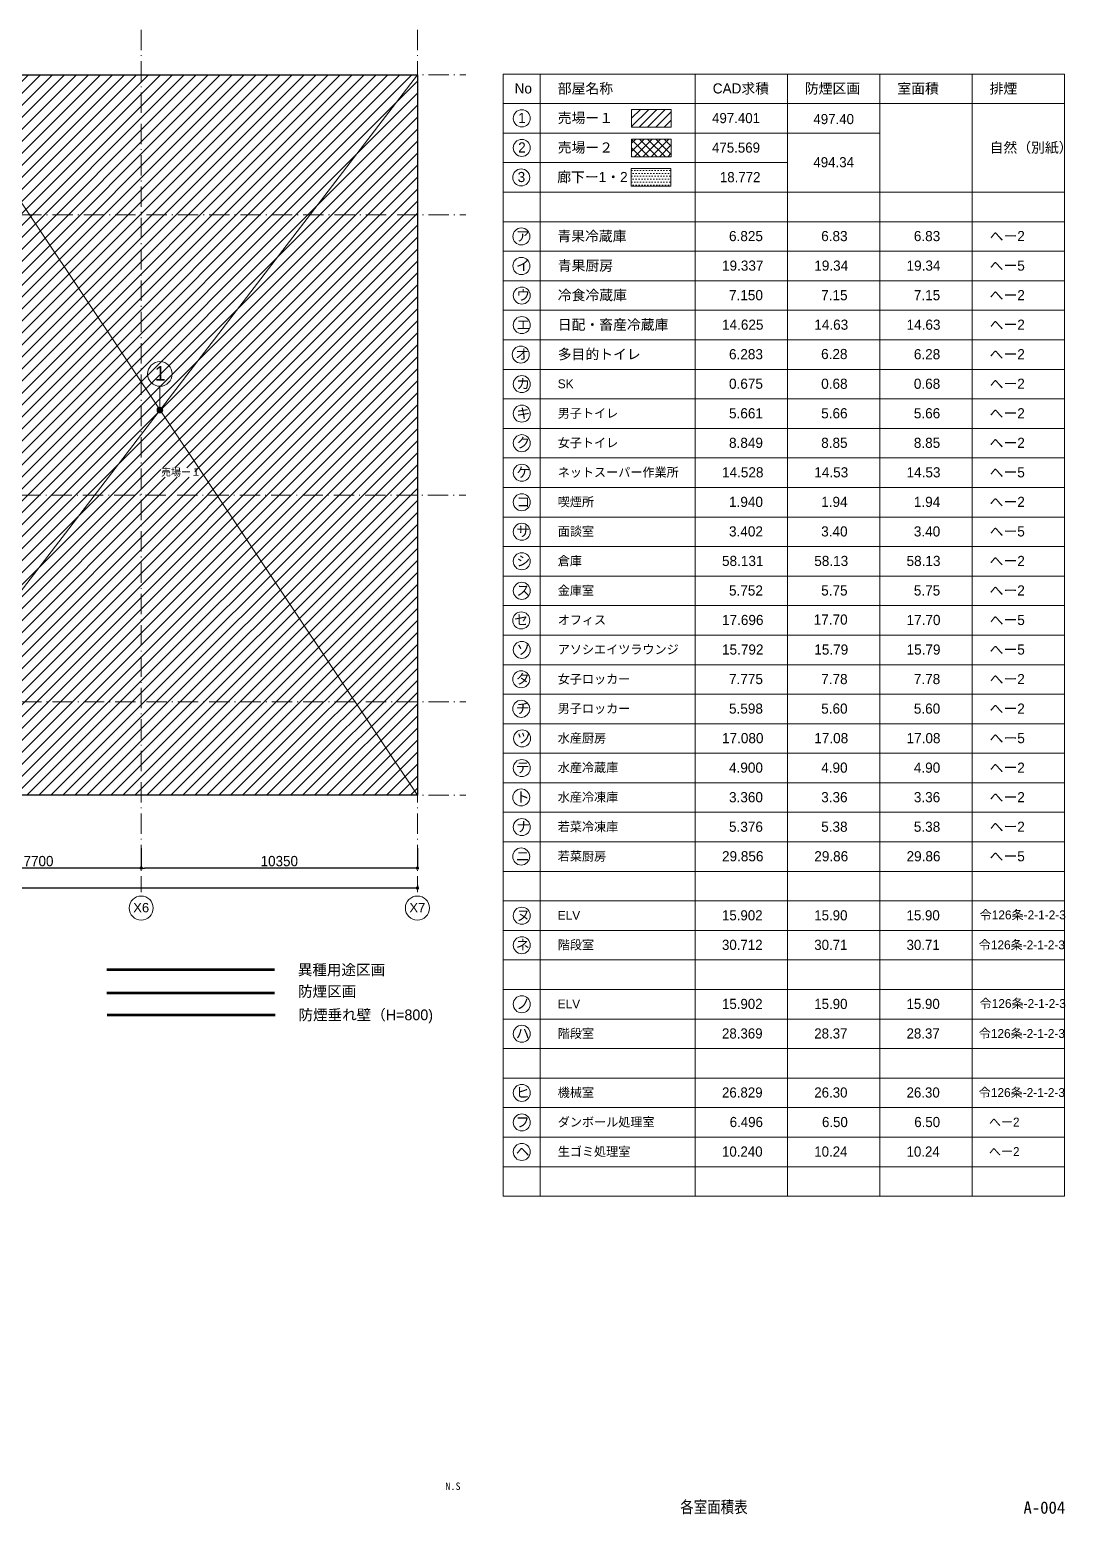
# Model space of a CAD drawing. Header units: millimetres. Extents: x 3528 to 81155, y 1822 to 57458.
# Drawn here: x 42341 to 81155, y 1822 to 57458 of the extents above; entities that cross this region are included whole.
import ezdxf
from ezdxf.enums import TextEntityAlignment as Align

# ---------------------------------------------------------------- set-up
doc = ezdxf.new("R2010")
doc.units = ezdxf.units.MM
doc.header["$LTSCALE"] = 3175
doc.header["$PDMODE"] = 1
doc.header["$PDSIZE"] = -2
for name, pattern in [('ISO-10 一点短鎖線', [0.37, 0.24, -0.06, 0.01, -0.06]), ('ISO-11 一点二短鎖線', [0.67, 0.24, -0.06, 0.24, -0.06, 0.01, -0.06]), ('VW-01 短破線', [0.166624, 0.083312, -0.083312])]:
    doc.linetypes.add(name, pattern=pattern)
for name, color, linetype, lineweight in [('15面積表', 10, 'Continuous', 5), ('ハッチング', 170, 'Continuous', 5), ('基準線', 3, 'ISO-11 一点二短鎖線', 13)]:
    doc.layers.add(name, color=color, linetype=linetype, lineweight=lineweight)
doc.layers.add('A_タイトル枠', color=7, linetype='Continuous')
doc.layers.add('枠内記述', color=3, linetype='Continuous')
doc.styles.add('Arial', font='arial.ttf', dxfattribs={"bigfont": 'Arial'})
doc.styles.add('HGPｺﾞｼｯｸE', font='HGPGothicE.ttf', dxfattribs={"bigfont": 'HGPｺﾞｼｯｸE'})
doc.styles.add('MtXpl_HGPE', font='HGPGothicE.ttf')
doc.styles.get("Standard").update_dxf_attribs({"font": 'txt', "bigfont": 'BIGFONT.SHX'})
doc.styles.add('ゴシック', font='MS Gothic.ttf', dxfattribs={"height": 4})
doc.dimstyles.new('katoshun', dxfattribs={"dimtxt": 384.564525, "dimasz": 125.186157, "dimexe": 0, "dimexo": 250, "dimgap": 75, "dimtad": 1, "dimdec": 4, "dimdsep": 46, "dimtxsty": 'HGPｺﾞｼｯｸE', "dimblk": 'DOT', "dimblk1": 'DOT', "dimblk2": 'DOT', "dimcen": 0, "dimadec": 0, "dimazin": 0, "dimtfac": 1, "dimtdec": 4, "dimtix": 1, "dimtmove": 0, "dimatfit": 0, "dimldrblk": 'VW_FILLEDARROW', "dimfxl": 750, "dimfxlon": 1, "dimfrac": 2, "dimtolj": 1, "dimarcsym": 0})

# ---------------------------------------------------------------- blocks, each defined once
blk = doc.blocks.new('_DOT')
at = {"color": 0, "linetype": 'ByBlock', "lineweight": -2}
blk.add_line((-0.5, 0), (-1, 0), dxfattribs=at)
at = {"color": 0, "linetype": 'ByBlock', "const_width": 0.5}
blk.add_lwpolyline([(-0.25, 0, 1), (0.25, 0, 1)], format="xyb", close=True, dxfattribs=at)
blk = doc.blocks.new('*D4')
at = {"layer": 'Defpoints', "color": 0, "linetype": 'Continuous', "transparency": 16777216}
for p in [(38822, 26639), (46522, 26639), (38822, 26039)]:
    blk.add_point(p, dxfattribs=at)
at = {"layer": '基準線', "color": 0, "linetype": 'Continuous', "lineweight": -2, "transparency": 16777216}
for p, q in [((38822, 26389), (38822, 26039)), ((46522, 26389), (46522, 26039)), ((46397, 26039), (38947, 26039))]:
    blk.add_line(p, q, dxfattribs=at)
at = {"layer": '基準線', "color": 0, "linetype": 'Continuous', "lineweight": -2, "transparency": 16777216, "xscale": 125.1861572265625, "yscale": 125.1861572265625, "zscale": 125.1861572265625, "rotation": 180}
blk.add_blockref('_DOT', (38822, 26039), dxfattribs=at)
at = {"layer": '基準線', "color": 0, "linetype": 'Continuous', "lineweight": -2, "transparency": 16777216, "xscale": 125.1861572265625, "yscale": 125.1861572265625, "zscale": 125.1861572265625}
blk.add_blockref('_DOT', (46522, 26039), dxfattribs=at)
at = {"layer": '基準線', "color": 0, "linetype": 'Continuous', "lineweight": 0, "transparency": 16777216, "insert": (42672, 26299), "char_height": 384.6, "attachment_point": 5, "style": 'HGPｺﾞｼｯｸE'}
blk.add_mtext('\\A1;7700', dxfattribs=at)
blk = doc.blocks.new('VW_FILLEDARROW')
at = {"linetype": 'Continuous', "lineweight": 0, "transparency": 16777216}
blk.add_hatch(color=0, dxfattribs=at).paths.add_polyline_path([(-2, 0.54), (0, 0), (-2, -0.54)])
at = {"color": 0, "linetype": 'Continuous', "lineweight": 0, "transparency": 16777216, "flags": 128}
blk.add_lwpolyline([(-2, 0.54), (0, 0), (-2, -0.54)], close=True, dxfattribs=at)
blk = doc.blocks.new('*D5')
at = {"layer": 'Defpoints', "color": 0, "linetype": 'Continuous', "transparency": 16777216}
for p in [(46522, 27439), (56872, 27439), (46522, 26039)]:
    blk.add_point(p, dxfattribs=at)
at = {"layer": '基準線', "color": 0, "linetype": 'Continuous', "lineweight": -2, "transparency": 16777216}
for p, q in [((46522, 26789), (46522, 26039)), ((56872, 26789), (56872, 26039)), ((56747, 26039), (46647, 26039))]:
    blk.add_line(p, q, dxfattribs=at)
at = {"layer": '基準線', "color": 0, "linetype": 'Continuous', "lineweight": -2, "transparency": 16777216, "xscale": 125.1861572265625, "yscale": 125.1861572265625, "zscale": 125.1861572265625, "rotation": 180}
blk.add_blockref('_DOT', (46522, 26039), dxfattribs=at)
at = {"layer": '基準線', "color": 0, "linetype": 'Continuous', "lineweight": -2, "transparency": 16777216, "xscale": 125.1861572265625, "yscale": 125.1861572265625, "zscale": 125.1861572265625}
blk.add_blockref('_DOT', (56872, 26039), dxfattribs=at)
at = {"layer": '基準線', "color": 0, "linetype": 'Continuous', "lineweight": 0, "transparency": 16777216, "insert": (51697, 26299), "char_height": 384.6, "attachment_point": 5, "style": 'HGPｺﾞｼｯｸE'}
blk.add_mtext('\\A1;10350', dxfattribs=at)
blk = doc.blocks.new('*D6')
at = {"layer": 'Defpoints', "color": 0, "linetype": 'Continuous', "transparency": 16777216}
for p in [(8672, 25652), (56872, 25652), (8672, 25292)]:
    blk.add_point(p, dxfattribs=at)
at = {"layer": '基準線', "color": 0, "linetype": 'Continuous', "lineweight": -2, "transparency": 16777216}
for p, q in [((8672, 25402), (8672, 25292)), ((56747, 25292), (8797, 25292)), ((56872, 25402), (56872, 25292))]:
    blk.add_line(p, q, dxfattribs=at)
at = {"layer": '基準線', "color": 0, "linetype": 'Continuous', "lineweight": -2, "transparency": 16777216, "xscale": 125.1861572265625, "yscale": 125.1861572265625, "zscale": 125.1861572265625, "rotation": 180}
blk.add_blockref('_DOT', (8672, 25292), dxfattribs=at)
at = {"layer": '基準線', "color": 0, "linetype": 'Continuous', "lineweight": -2, "transparency": 16777216, "xscale": 125.1861572265625, "yscale": 125.1861572265625, "zscale": 125.1861572265625}
blk.add_blockref('_DOT', (56872, 25292), dxfattribs=at)
at = {"layer": '基準線', "color": 0, "linetype": 'Continuous', "lineweight": 0, "transparency": 16777216, "insert": (32772, 25552), "char_height": 384.6, "attachment_point": 5, "style": 'HGPｺﾞｼｯｸE'}
blk.add_mtext('\\A1;48200', dxfattribs=at)

msp = doc.modelspace()

# ---------------------------------------------------------------- hatches: boundary and pattern name
at = {"layer": 'ハッチング', "linetype": 'Continuous', "lineweight": 0, "transparency": 33554687}
h = msp.add_hatch(dxfattribs=at)
h.set_pattern_fill('ANSI31', color=170, scale=100, style=0)
h.paths.add_polyline_path([(56871.71806, 55769.71765), (38821.71806, 55769.71765), (38821.71806, 32269.71765), (35821.71806, 32269.71765), (35821.71806, 28769.71765), (38821.71806, 28769.71765), (56871.71806, 28769.71765)])
h.paths.add_polyline_path([(47261.00587, 40689.71765), (48532.93521, 40689.71765), (48532.93521, 41042.49542), (47261.00587, 41042.49542)], flags=0)
h.paths.add_polyline_path([(47175.8523, 40604.50895), (48580.88626, 40604.50895), (48580.88626, 41093.45528), (47175.8523, 41093.45528)], flags=24)
h = msp.add_hatch(dxfattribs=at)
h.set_pattern_fill('ANSI31', color=170, scale=69.169146, style=0)
h.set_pattern_definition([(45, (300385.26, 38676.96), (-155.28916, 155.28916), [])])
h.paths.add_polyline_path([(64898.90443, 54468.27866), (66386.04106, 54468.27866), (66386.04106, 53804.25486), (64898.90443, 53804.25486)])
h = msp.add_hatch(dxfattribs=at)
h.set_pattern_fill('ANSI37', color=170, scale=69.169146, style=0)
h.set_pattern_definition([(45, (300385.26, 38676.96), (-155.28916, 155.28916), []), (135, (300385.26, 38676.96), (-155.28916, -155.28916), [])])
h.paths.add_polyline_path([(64898.90443, 53361.57233), (66386.04106, 53361.57233), (66386.04106, 52697.54853), (64898.90443, 52697.54853)])
h = msp.add_hatch(dxfattribs=at)
h.set_pattern_fill('DOTS', color=170, scale=69.169146, style=0)
h.set_pattern_definition([(0, (300385.26, 38676.96), (54.90301, 109.80602), [0, -109.80602])])
h.paths.add_polyline_path([(64879.70999, 52254.866), (66366.84662, 52254.866), (66366.84662, 51590.8422), (64879.70999, 51590.8422)])
h = msp.add_hatch(color=7, dxfattribs=at)
edge = h.paths.add_edge_path()
edge.add_arc((47221.22301, 43205.36121), 108.25908, 0, 360)

# ---------------------------------------------------------------- linework, layer by layer
at = {"color": 2}
msp.add_lwpolyline([(38821.71806, 32269.71765), (38821.71806, 55769.71765), (56871.71806, 55769.71765), (56871.71806, 28769.71765), (38821.71806, 28769.71765)], dxfattribs=at)
at = {"layer": '15面積表', "color": 3, "linetype": 'Continuous', "lineweight": 0, "transparency": 33554687}
for p, q in [((38821.71806, 32269.71765), (56871.71806, 55769.71765)), ((38821.71806, 55769.71765), (56871.71806, 28769.71765)), ((60091.6488, 55796.32625), (81119.06909, 55796.32625)), ((60091.6488, 55796.32625), (60091.6488, 13741.48568)), ((61475.03172, 55796.32625), (61475.03172, 13741.48568)), ((67285.23995, 55796.32625), (67285.23995, 23701.84266)), ((67285.23995, 55796.32625), (67285.23995, 13741.48568)), ((70743.69724, 55796.32625), (70743.69724, 23701.84266)), ((70743.69724, 55796.32625), (70743.69724, 13741.48568)), ((74202.15452, 55796.32625), (74202.15452, 23701.84266)), ((74202.15452, 55796.32625), (74202.15452, 13741.48568)), ((77660.61181, 55796.32625), (77660.61181, 23701.84266)), ((77660.61181, 55796.32625), (77660.61181, 13741.48568)), ((81119.06909, 55796.32625), (81119.06909, 13741.48568)), ((60091.6488, 54689.61992), (81119.06909, 54689.61992)), ((60091.6488, 54689.61992), (81119.06909, 54689.61992)), ((60091.6488, 53582.91359), (74202.15452, 53582.91359)), ((60091.6488, 52476.20726), (70743.69724, 52476.20726)), ((60091.6488, 51369.50093), (81119.06909, 51369.50093)), ((60091.6488, 50262.7946), (81119.06909, 50262.7946)), ((60091.6488, 49156.08827), (81119.06909, 49156.08827)), ((60091.6488, 48049.38194), (81119.06909, 48049.38194)), ((60091.6488, 46942.67561), (81119.06909, 46942.67561)), ((60091.6488, 45835.96928), (81119.06909, 45835.96928)), ((60091.6488, 44729.26295), (81119.06909, 44729.26295)), ((47221.22301, 43205.36121), (47221.22301, 44095.36121)), ((60091.6488, 43622.55661), (81119.06909, 43622.55661)), ((60091.6488, 42515.85028), (81119.06909, 42515.85028)), ((60091.6488, 41409.14395), (81119.06909, 41409.14395)), ((60091.6488, 40302.43762), (81119.06909, 40302.43762)), ((60091.6488, 39195.73129), (81119.06909, 39195.73129)), ((60091.6488, 38089.02496), (81119.06909, 38089.02496)), ((60091.6488, 36982.31863), (81119.06909, 36982.31863)), ((60091.6488, 35875.6123), (81119.06909, 35875.6123)), ((60091.6488, 34768.90597), (81119.06909, 34768.90597)), ((60091.6488, 33662.19964), (81119.06909, 33662.19964)), ((60091.6488, 32555.49331), (81119.06909, 32555.49331)), ((60091.6488, 31448.78697), (81119.06909, 31448.78697)), ((60091.6488, 30342.08064), (81119.06909, 30342.08064)), ((60091.6488, 29235.37431), (81119.06909, 29235.37431)), ((60091.6488, 28128.66798), (81119.06909, 28128.66798)), ((60091.6488, 27021.96165), (81119.06909, 27021.96165)), ((60091.6488, 25915.25532), (81119.06909, 25915.25532)), ((60091.6488, 24808.54899), (81119.06909, 24808.54899)), ((60091.6488, 23701.84266), (81119.06909, 23701.84266)), ((60091.6488, 22595.13633), (81119.06909, 22595.13633)), ((60091.6488, 21488.43), (81119.06909, 21488.43)), ((60091.6488, 20381.72367), (81119.06909, 20381.72367)), ((60091.6488, 19275.01733), (81119.06909, 19275.01733)), ((60091.6488, 18168.311), (81119.06909, 18168.311)), ((60091.6488, 17061.60467), (81119.06909, 17061.60467)), ((60091.6488, 15954.89834), (81119.06909, 15954.89834)), ((60091.6488, 14848.19201), (81119.06909, 14848.19201)), ((60091.6488, 13741.48568), (81119.06909, 13741.48568))]:
    msp.add_line(p, q, dxfattribs=at)
at = {"layer": '15面積表', "color": 1, "linetype": 'Continuous', "lineweight": 0, "transparency": 33554687, "flags": 128}
for points in [[(8671.71806, 55769.71765), (56871.71806, 55769.71765), (56871.71806, 28769.71765), (8671.71806, 28769.71765)], [(64898.90443, 54468.27866), (66386.04106, 54468.27866), (66386.04106, 53804.25486), (64898.90443, 53804.25486)], [(64898.90443, 53361.57233), (66386.04106, 53361.57233), (66386.04106, 52697.54853), (64898.90443, 52697.54853)], [(64879.70999, 52254.866), (66366.84662, 52254.866), (66366.84662, 51590.8422), (64879.70999, 51590.8422)]]:
    msp.add_lwpolyline(points, close=True, dxfattribs=at)
at = {"layer": '15面積表', "color": 10, "linetype": 'Continuous', "lineweight": 50, "transparency": 33554687, "const_width": 100}
msp.add_lwpolyline([(45224.1035, 22227.28806), (51524.1035, 22227.28806)], dxfattribs=at)
at = {"layer": '15面積表', "color": 170, "linetype": 'Continuous', "lineweight": 50, "transparency": 33554687, "const_width": 100}
msp.add_lwpolyline([(45224.1035, 21359.52429), (51524.1035, 21359.52429)], dxfattribs=at)
at = {"layer": '15面積表', "color": 170, "linetype": 'VW-01 短破線', "lineweight": 50, "transparency": 33554687, "const_width": 100}
msp.add_lwpolyline([(45244.1035, 20531.76053), (51544.1035, 20531.76053)], dxfattribs=at)
at = {"layer": '15面積表', "color": 3, "linetype": 'Continuous', "lineweight": 0, "transparency": 33554687}
for centre, radius in [((60783.34026, 54136.26676), 319.21804), ((60783.34026, 53029.56043), 319.21804), ((60764.14582, 51922.8541), 319.21804), ((60768.77151, 49709.44143), 319.21804), ((60768.77151, 48602.7351), 319.21804), ((60783.34026, 47496.02877), 319.21804), ((60783.34026, 46389.32244), 319.21804), ((60745.29723, 45282.61611), 319.21804), ((47221.22301, 44556.86473), 461.50351), ((60783.34026, 44175.90978), 319.21804), ((47221.22301, 43205.36121), 108.25908), ((60783.34026, 43069.20345), 319.21804), ((60783.34026, 41962.49712), 319.21804), ((60783.34026, 40855.79079), 319.21804), ((60783.34026, 39749.08446), 319.21804), ((60783.34026, 38642.37813), 319.21804), ((60783.34026, 37535.67179), 319.21804), ((60783.34026, 36428.96546), 319.21804), ((60765.35628, 35322.25913), 319.21804), ((60783.34026, 34215.5528), 319.21804), ((60762.58952, 33113.68831), 319.21804), ((60762.58952, 32006.98198), 319.21804), ((60797.68563, 30900.27565), 319.21804), ((60783.34026, 29788.72748), 319.21804), ((60762.58952, 28686.86299), 319.21804), ((60783.34026, 27575.31482), 319.21804), ((60762.58952, 26473.45033), 319.21804), ((60783.34026, 24255.19582), 319.21804), ((60783.34026, 23148.48949), 319.21804), ((60783.34026, 20935.07683), 319.21804), ((60783.34026, 19828.3705), 319.21804), ((60783.34026, 17614.95784), 319.21804), ((60783.34026, 16508.25151), 319.21804), ((60783.34026, 15401.54518), 319.21804)]:
    msp.add_circle(centre, radius, dxfattribs=at)
at = {"layer": '基準線', "color": 8, "linetype": 'ISO-10 一点短鎖線', "lineweight": 13, "transparency": 33554687}
for p, q in [((46521.71806, 57458.22492), (46521.71806, 25140.65841)), ((56871.71806, 57458.22492), (56871.71806, 25140.65841)), ((4427.58586, 55769.71765), (58690.9779, 55769.71765)), ((4427.58586, 50519.71765), (58690.9779, 50519.71765)), ((4396.78846, 40019.71765), (58690.9779, 40019.71765)), ((4427.58586, 32269.71765), (58690.9779, 32269.71765)), ((4427.58586, 28769.71765), (58690.9779, 28769.71765))]:
    msp.add_line(p, q, dxfattribs=at)
at = {"layer": '基準線', "color": 3, "linetype": 'Continuous', "lineweight": 0, "transparency": 33554687}
for centre in [(46521.71806, 24541.59156), (56871.71806, 24541.59156)]:
    msp.add_circle(centre, 450, dxfattribs=at)

# ---------------------------------------------------------------- texts
at = {"layer": '15面積表', "color": 3, "transparency": 33554687, "style": 'MtXpl_HGPE'}
for s, height, p in [('497.401', 379.999996, (67915.74684, 53956.77713)), ('497.40', 379.999996, (71714.05473, 53919.6123)), ('475.569', 379.999996, (67915.74684, 52850.0708)), ('494.34', 379.999996, (71714.05473, 52301.7098)), ('18.772', 379.999996, (68208.88121, 51743.36447)), ('ア', 380, (60566.85149, 49533.7518)), ('イ', 380, (60566.85149, 48427.04547)), ('ウ', 380, (60581.42024, 47320.33914)), ('エ', 380, (60581.42024, 46213.63281)), ('オ', 380, (60543.37721, 45106.92648)), ('カ', 380, (60581.42024, 44000.22015)), ('キ', 380, (60581.42024, 42893.51382)), ('ク', 380, (60581.42024, 41786.80749)), ('ケ', 380, (60581.42024, 40680.10116)), ('コ', 380, (60581.42024, 39573.39483)), ('サ', 380, (60581.42024, 38466.6885)), ('シ', 380, (60581.42024, 37359.98216)), ('ス', 380, (60581.42024, 36253.27583)), ('セ', 380, (60503.43958, 35152.13409)), ('ソ', 380, (60581.42024, 34039.86317)), ('タ', 380, (60560.6695, 32937.99868)), ('チ', 380, (60560.6695, 31831.29235)), ('ツ', 380, (60595.76561, 30724.58602)), ('テ', 380, (60560.6695, 29612.25866)), ('ト', 380, (60560.6695, 28511.17336)), ('ナ', 380, (60581.42024, 27399.62519)), ('ニ', 380, (60560.6695, 26297.7607)), ('ヌ', 380, (60581.42024, 24079.50619)), ('ネ', 380, (60560.6695, 22972.79986)), ('ノ', 380, (60581.42024, 20759.3872)), ('ハ', 380, (60560.6695, 19652.68087)), ('ヒ', 380, (60560.6695, 17439.26821)), ('フ', 380, (60560.6695, 16332.56188)), ('ヘ', 380, (60560.6695, 15225.85555))]:
    msp.add_text(s, height=height, dxfattribs=at).set_placement(p)
at = {"layer": '15面積表', "color": 3, "transparency": 33554687, "attachment_point": 1, "line_spacing_factor": 0.773663}
for s, insert, char_height in [('{\\pxt5.688;\\fHGPｺﾞｼｯｸE|b0|i0|c128|p0;No}', (60515.49745, 55447.28345), 379.9999955), ('{\\pxt5.688;\\fHGPｺﾞｼｯｸE|b0|i0|c128|p0;部屋名称}', (62132.1386, 55447.28345), 379.9999955), ('{\\pxt5.688;\\fHGPｺﾞｼｯｸE|b0|i0|c128|p0;CAD求積}', (67942.34684, 55447.28345), 379.9999955), ('{\\pxt5.688;\\fHGPｺﾞｼｯｸE|b0|i0|c128|p0;防煙区画}', (71393.88721, 55447.28345), 379.9999955), ('{\\pxt5.688;\\fHGPｺﾞｼｯｸE|b0|i0|c128|p0;室面積}', (74859.26141, 55447.28345), 379.9999955), ('{\\pxt5.688;\\fHGPｺﾞｼｯｸE|b0|i0|c128|p0;排煙}', (78317.71869, 55447.28345), 379.9999955), ('{\\pxt5.688;\\fHGPｺﾞｼｯｸE|b0|i0|c128|p0;売場ー１}', (62132.1386, 54340.57712), 379.9999955), ('{\\pxt5.688;\\fHGPｺﾞｼｯｸE|b0|i0|c128|p0;売場ー２}', (62132.1386, 53233.87079), 379.9999955), ('{\\pxt5.688;\\fHGPｺﾞｼｯｸE|b0|i0|c128|p0;自然（別紙）}', (78317.71869, 53233.87079), 379.9999955), ('{\\pxt5.688;\\fHGPｺﾞｼｯｸE|b0|i0|c128|p0;廊下ー1・2}', (62112.94416, 52127.16446), 379.9999955), ('{\\pxt5.688;\\fHGPｺﾞｼｯｸE|b0|i0|c128|p0;青果冷蔵庫}', (62117.56985, 49913.7518), 379.9999955), ('{\\pxt5.688;\\fHGPｺﾞｼｯｸE|b0|i0|c128|p0;6.825}', (68551.03532, 49913.7518), 379.9999955), ('{\\pxt5.688;\\fHGPｺﾞｼｯｸE|b0|i0|c128|p0;6.83}', (72006.03415, 49913.7518), 379.9999955), ('{\\pxt5.688;\\fHGPｺﾞｼｯｸE|b0|i0|c128|p0;6.83}', (75478.32526, 49913.7518), 379.9999955), ('{\\pxt5.688;\\fHGPｺﾞｼｯｸE|b0|i0|c128|p0;へー2}', (78317.71869, 49913.7518), 379.9999955), ('{\\pxt5.688;\\fHGPｺﾞｼｯｸE|b0|i0|c128|p0;青果厨房}', (62132.1386, 48807.04547), 379.9999955), ('{\\pxt5.688;\\fHGPｺﾞｼｯｸE|b0|i0|c128|p0;19.337}', (68288.19257, 48807.04547), 379.9999955), ('{\\pxt5.688;\\fHGPｺﾞｼｯｸE|b0|i0|c128|p0;19.34}', (71746.64985, 48807.04547), 379.9999955), ('{\\pxt5.688;\\fHGPｺﾞｼｯｸE|b0|i0|c128|p0;19.34}', (75205.10713, 48807.04547), 379.9999955), ('{\\pxt5.688;\\fHGPｺﾞｼｯｸE|b0|i0|c128|p0;へー5}', (78317.71869, 48807.04547), 379.9999955), ('{\\pxt5.688;\\fHGPｺﾞｼｯｸE|b0|i0|c128|p0;冷食冷蔵庫}', (62132.1386, 47700.33914), 379.9999955), ('{\\pxt5.688;\\fHGPｺﾞｼｯｸE|b0|i0|c128|p0;7.150}', (68551.03532, 47700.33914), 379.9999955), ('{\\pxt5.688;\\fHGPｺﾞｼｯｸE|b0|i0|c128|p0;7.15}', (72006.03415, 47700.33914), 379.9999955), ('{\\pxt5.688;\\fHGPｺﾞｼｯｸE|b0|i0|c128|p0;7.15}', (75478.32526, 47700.33914), 379.9999955), ('{\\pxt5.688;\\fHGPｺﾞｼｯｸE|b0|i0|c128|p0;へー2}', (78317.71869, 47700.33914), 379.9999955), ('{\\pxt5.688;\\fHGPｺﾞｼｯｸE|b0|i0|c128|p0;14.625}', (68288.19257, 46593.63281), 379.9999955), ('{\\pxt5.688;\\fHGPｺﾞｼｯｸE|b0|i0|c128|p0;14.63}', (71746.64985, 46593.63281), 379.9999955), ('{\\pxt5.688;\\fHGPｺﾞｼｯｸE|b0|i0|c128|p0;14.63}', (75205.10713, 46593.63281), 379.9999955), ('{\\pxt5.688;\\fHGPｺﾞｼｯｸE|b0|i0|c128|p0;へー2}', (78317.71869, 46593.63281), 379.9999955), ('{\\pxt1.365;\\fHGPｺﾞｼｯｸE|b0|i0|c128|p0;多目的トイレ}', (62132.1386, 45486.92648), 379.9999955), ('{\\pxt5.688;\\fHGPｺﾞｼｯｸE|b0|i0|c128|p0;6.283}', (68551.03532, 45486.92648), 379.9999955), ('{\\pxt5.688;\\fHGPｺﾞｼｯｸE|b0|i0|c128|p0;6.28}', (72002.57569, 45493.84339), 379.9999955), ('{\\pxt5.688;\\fHGPｺﾞｼｯｸE|b0|i0|c128|p0;6.28}', (75478.32526, 45486.92648), 379.9999955), ('{\\pxt5.688;\\fHGPｺﾞｼｯｸE|b0|i0|c128|p0;へー2}', (78317.71869, 45486.92648), 379.9999955), ('{\\pxt1.56;\\fHGPｺﾞｼｯｸE|b0|i0|c128|p0;SK}', (62132.1386, 44354.68135), 332.4999961), ('{\\pxt5.688;\\fHGPｺﾞｼｯｸE|b0|i0|c128|p0;0.675}', (68551.03532, 44380.22015), 379.9999955), ('{\\pxt5.688;\\fHGPｺﾞｼｯｸE|b0|i0|c128|p0;0.68}', (72006.03415, 44380.22015), 379.9999955), ('{\\pxt5.688;\\fHGPｺﾞｼｯｸE|b0|i0|c128|p0;0.68}', (75478.32526, 44380.22015), 379.9999955), ('{\\pxt5.688;\\fHGPｺﾞｼｯｸE|b0|i0|c128|p0;へー2}', (78317.71869, 44380.22015), 379.9999955), ('{\\pxt1.56;\\fHGPｺﾞｼｯｸE|b0|i0|c128|p0;男子トイレ}', (62132.1386, 43247.97502), 332.4999961), ('{\\pxt5.688;\\fHGPｺﾞｼｯｸE|b0|i0|c128|p0;5.661}', (68551.03532, 43273.51381), 379.9999955), ('{\\pxt5.688;\\fHGPｺﾞｼｯｸE|b0|i0|c128|p0;5.66}', (72006.03415, 43273.51381), 379.9999955), ('{\\pxt5.688;\\fHGPｺﾞｼｯｸE|b0|i0|c128|p0;5.66}', (75478.32526, 43273.51381), 379.9999955), ('{\\pxt5.688;\\fHGPｺﾞｼｯｸE|b0|i0|c128|p0;へー2}', (78317.71869, 43273.51381), 379.9999955), ('{\\pxt1.56;\\fHGPｺﾞｼｯｸE|b0|i0|c128|p0;女子トイレ}', (62132.1386, 42141.26869), 332.4999961), ('{\\pxt5.688;\\fHGPｺﾞｼｯｸE|b0|i0|c128|p0;8.849}', (68551.03532, 42166.80748), 379.9999955), ('{\\pxt5.688;\\fHGPｺﾞｼｯｸE|b0|i0|c128|p0;8.85}', (72006.03415, 42166.80748), 379.9999955), ('{\\pxt5.688;\\fHGPｺﾞｼｯｸE|b0|i0|c128|p0;8.85}', (75478.32526, 42166.80748), 379.9999955), ('{\\pxt5.688;\\fHGPｺﾞｼｯｸE|b0|i0|c128|p0;へー2}', (78317.71869, 42166.80748), 379.9999955), ('{\\pxt11.38;\\fHGPｺﾞｼｯｸE|b0|i0|c128|p0;売場ー１}', (47261.00587, 41013.79548), 274.6889468), ('{\\pxt1.56;\\fHGPｺﾞｼｯｸE|b0|i0|c128|p0;ネットスーパー作業所}', (62132.1386, 41034.56236), 332.4999961), ('{\\pxt5.688;\\fHGPｺﾞｼｯｸE|b0|i0|c128|p0;14.528}', (68288.19257, 41060.10115), 379.9999955), ('{\\pxt5.688;\\fHGPｺﾞｼｯｸE|b0|i0|c128|p0;14.53}', (71746.64985, 41060.10115), 379.9999955), ('{\\pxt5.688;\\fHGPｺﾞｼｯｸE|b0|i0|c128|p0;14.53}', (75205.10713, 41060.10115), 379.9999955), ('{\\pxt5.688;\\fHGPｺﾞｼｯｸE|b0|i0|c128|p0;へー5}', (78317.71869, 41060.10115), 379.9999955), ('{\\pxt1.56;\\fHGPｺﾞｼｯｸE|b0|i0|c128|p0;喫煙所}', (62132.1386, 39927.85603), 332.4999961), ('{\\pxt5.688;\\fHGPｺﾞｼｯｸE|b0|i0|c128|p0;1.940}', (68551.03532, 39953.39482), 379.9999955), ('{\\pxt5.688;\\fHGPｺﾞｼｯｸE|b0|i0|c128|p0;1.94}', (72006.03415, 39953.39482), 379.9999955), ('{\\pxt5.688;\\fHGPｺﾞｼｯｸE|b0|i0|c128|p0;1.94}', (75478.32526, 39953.39482), 379.9999955), ('{\\pxt5.688;\\fHGPｺﾞｼｯｸE|b0|i0|c128|p0;へー2}', (78317.71869, 39953.39482), 379.9999955), ('{\\pxt1.56;\\fHGPｺﾞｼｯｸE|b0|i0|c128|p0;面談室}', (62132.1386, 38821.1497), 332.4999961), ('{\\pxt5.688;\\fHGPｺﾞｼｯｸE|b0|i0|c128|p0;3.402}', (68551.03532, 38846.68849), 379.9999955), ('{\\pxt5.688;\\fHGPｺﾞｼｯｸE|b0|i0|c128|p0;3.40}', (72006.03415, 38846.68849), 379.9999955), ('{\\pxt5.688;\\fHGPｺﾞｼｯｸE|b0|i0|c128|p0;3.40}', (75478.32526, 38846.68849), 379.9999955), ('{\\pxt5.688;\\fHGPｺﾞｼｯｸE|b0|i0|c128|p0;へー5}', (78317.71869, 38846.68849), 379.9999955), ('{\\pxt5.688;\\fHGPｺﾞｼｯｸE|b0|i0|c128|p0;58.131}', (68288.19257, 37739.98216), 379.9999955), ('{\\pxt5.688;\\fHGPｺﾞｼｯｸE|b0|i0|c128|p0;58.13}', (71746.64985, 37739.98216), 379.9999955), ('{\\pxt5.688;\\fHGPｺﾞｼｯｸE|b0|i0|c128|p0;58.13}', (75205.10713, 37739.98216), 379.9999955), ('{\\pxt5.688;\\fHGPｺﾞｼｯｸE|b0|i0|c128|p0;へー2}', (78317.71869, 37739.98216), 379.9999955), ('{\\pxt5.688;\\fHGPｺﾞｼｯｸE|b0|i0|c128|p0;5.752}', (68551.03532, 36633.27583), 379.9999955), ('{\\pxt5.688;\\fHGPｺﾞｼｯｸE|b0|i0|c128|p0;5.75}', (72006.03415, 36633.27583), 379.9999955), ('{\\pxt5.688;\\fHGPｺﾞｼｯｸE|b0|i0|c128|p0;5.75}', (75478.32526, 36633.27583), 379.9999955), ('{\\pxt5.688;\\fHGPｺﾞｼｯｸE|b0|i0|c128|p0;へー2}', (78317.71869, 36633.27583), 379.9999955), ('{\\pxt1.56;\\fHGPｺﾞｼｯｸE|b0|i0|c128|p0;オフィス}', (62132.1386, 35501.0307), 332.4999961), ('{\\pxt5.688;\\fHGPｺﾞｼｯｸE|b0|i0|c128|p0;17.696}', (68288.19257, 35526.5695), 379.9999955), ('{\\pxt5.688;\\fHGPｺﾞｼｯｸE|b0|i0|c128|p0;17.70}', (71725.89911, 35543.47751), 379.9999955), ('{\\pxt5.688;\\fHGPｺﾞｼｯｸE|b0|i0|c128|p0;17.70}', (75205.10713, 35526.5695), 379.9999955), ('{\\pxt5.688;\\fHGPｺﾞｼｯｸE|b0|i0|c128|p0;へー5}', (78317.71869, 35526.5695), 379.9999955), ('{\\pxt5.688;\\fHGPｺﾞｼｯｸE|b0|i0|c128|p0;15.792}', (68288.19257, 34419.86317), 379.9999955), ('{\\pxt5.688;\\fHGPｺﾞｼｯｸE|b0|i0|c128|p0;15.79}', (71746.64985, 34419.86317), 379.9999955), ('{\\pxt5.688;\\fHGPｺﾞｼｯｸE|b0|i0|c128|p0;15.79}', (75205.10713, 34419.86317), 379.9999955), ('{\\pxt5.688;\\fHGPｺﾞｼｯｸE|b0|i0|c128|p0;へー5}', (78317.71869, 34419.86317), 379.9999955), ('{\\pxt5.688;\\fHGPｺﾞｼｯｸE|b0|i0|c128|p0;7.775}', (68551.03532, 33313.15684), 379.9999955), ('{\\pxt5.688;\\fHGPｺﾞｼｯｸE|b0|i0|c128|p0;7.78}', (72006.03415, 33313.15684), 379.9999955), ('{\\pxt5.688;\\fHGPｺﾞｼｯｸE|b0|i0|c128|p0;へー2}', (78317.71869, 33313.15684), 379.9999955), ('{\\pxt5.688;\\fHGPｺﾞｼｯｸE|b0|i0|c128|p0;5.598}', (68551.03532, 32206.45051), 379.9999955), ('{\\pxt5.688;\\fHGPｺﾞｼｯｸE|b0|i0|c128|p0;5.60}', (72006.03415, 32206.45051), 379.9999955), ('{\\pxt5.688;\\fHGPｺﾞｼｯｸE|b0|i0|c128|p0;5.60}', (75478.32526, 32206.45051), 379.9999955), ('{\\pxt5.688;\\fHGPｺﾞｼｯｸE|b0|i0|c128|p0;へー2}', (78317.71869, 32206.45051), 379.9999955), ('{\\pxt5.688;\\fHGPｺﾞｼｯｸE|b0|i0|c128|p0;17.080}', (68288.19257, 31099.74417), 379.9999955), ('{\\pxt5.688;\\fHGPｺﾞｼｯｸE|b0|i0|c128|p0;17.08}', (71746.64985, 31099.74417), 379.9999955), ('{\\pxt5.688;\\fHGPｺﾞｼｯｸE|b0|i0|c128|p0;17.08}', (75205.10713, 31099.74417), 379.9999955), ('{\\pxt5.688;\\fHGPｺﾞｼｯｸE|b0|i0|c128|p0;へー5}', (78317.71869, 31099.74417), 379.9999955), ('{\\pxt5.688;\\fHGPｺﾞｼｯｸE|b0|i0|c128|p0;4.900}', (68551.03532, 29993.03784), 379.9999955), ('{\\pxt5.688;\\fHGPｺﾞｼｯｸE|b0|i0|c128|p0;4.90}', (72006.03415, 29993.03784), 379.9999955), ('{\\pxt5.688;\\fHGPｺﾞｼｯｸE|b0|i0|c128|p0;4.90}', (75478.32526, 29993.03784), 379.9999955), ('{\\pxt5.688;\\fHGPｺﾞｼｯｸE|b0|i0|c128|p0;へー2}', (78317.71869, 29993.03784), 379.9999955), ('{\\pxt5.688;\\fHGPｺﾞｼｯｸE|b0|i0|c128|p0;3.360}', (68551.03532, 28886.33151), 379.9999955), ('{\\pxt5.688;\\fHGPｺﾞｼｯｸE|b0|i0|c128|p0;3.36}', (72006.03415, 28886.33151), 379.9999955), ('{\\pxt5.688;\\fHGPｺﾞｼｯｸE|b0|i0|c128|p0;3.36}', (75478.32526, 28886.33151), 379.9999955), ('{\\pxt5.688;\\fHGPｺﾞｼｯｸE|b0|i0|c128|p0;へー2}', (78317.71869, 28886.33151), 379.9999955), ('{\\pxt5.688;\\fHGPｺﾞｼｯｸE|b0|i0|c128|p0;5.376}', (68551.03532, 27779.62518), 379.9999955), ('{\\pxt5.688;\\fHGPｺﾞｼｯｸE|b0|i0|c128|p0;5.38}', (72006.03415, 27779.62518), 379.9999955), ('{\\pxt5.688;\\fHGPｺﾞｼｯｸE|b0|i0|c128|p0;5.38}', (75478.32526, 27779.62518), 379.9999955), ('{\\pxt5.688;\\fHGPｺﾞｼｯｸE|b0|i0|c128|p0;へー2}', (78317.71869, 27779.62518), 379.9999955), ('{\\pxt5.688;\\fHGPｺﾞｼｯｸE|b0|i0|c128|p0;29.856}', (68288.19257, 26672.91885), 379.9999955), ('{\\pxt5.688;\\fHGPｺﾞｼｯｸE|b0|i0|c128|p0;29.86}', (71746.64985, 26672.91885), 379.9999955), ('{\\pxt5.688;\\fHGPｺﾞｼｯｸE|b0|i0|c128|p0;29.86}', (75205.10713, 26672.91885), 379.9999955), ('{\\pxt5.688;\\fHGPｺﾞｼｯｸE|b0|i0|c128|p0;へー5}', (78317.71869, 26672.91885), 379.9999955), ('{\\pxt1.56;\\fHGPｺﾞｼｯｸE|b0|i0|c128|p0;ELV}', (62132.1386, 24433.96739), 332.4999961), ('\\pxt5.688;{\\fHGPGothicE|b0|i0|c128|p50;15.902}', (68288.19257, 24459.50619), 379.9999955), ('\\pxt5.688;{\\fHGPGothicE|b0|i0|c128|p50;15.90}', (75205.10713, 24459.50619), 379.9999955), ('{\\pxt1.56;\\fHGPｺﾞｼｯｸE|b0|i0|c128|p0;階段室}', (62132.1386, 23327.26106), 332.4999961), ('\\pxt5.688;{\\fHGPGothicE|b0|i0|c128|p50;30.712}', (68288.19257, 23352.79986), 379.9999955), ('\\pxt5.688;{\\fHGPGothicE|b0|i0|c128|p50;30.71}', (71746.64985, 23352.79986), 379.9999955), ('\\pxt5.688;{\\fHGPGothicE|b0|i0|c128|p50;30.71}', (75205.10713, 23352.79986), 379.9999955), ('{\\pxt1.56;\\fHGPｺﾞｼｯｸE|b0|i0|c128|p0;異種用途区画}', (52388.93878, 22427.06316), 400), ('{\\pxt1.56;\\fHGPｺﾞｼｯｸE|b0|i0|c128|p0;防煙区画}', (52398.93878, 21617.97995), 400), ('\\pxt5.688;{\\fHGPGothicE|b0|i0|c128|p50;15.902}', (68288.19257, 21139.3872), 379.9999955), ('\\pxt5.688;{\\fHGPGothicE|b0|i0|c128|p50;15.90}', (75205.10713, 21139.3872), 379.9999955), ('{\\pxt1.56;\\fHGPｺﾞｼｯｸE|b0|i0|c128|p0;ELV}', (62132.1386, 21113.8484), 332.4999961), ('{\\pxt1.56;\\fHGPｺﾞｼｯｸE|b0|i0|c128|p0;階段室}', (62132.1386, 20007.14207), 332.4999961), ('\\pxt5.688;{\\fHGPGothicE|b0|i0|c128|p50;28.369}', (68288.19257, 20032.68087), 379.9999955), ('\\pxt5.688;{\\fHGPGothicE|b0|i0|c128|p50;28.37}', (71746.64985, 20032.68087), 379.9999955), ('\\pxt5.688;{\\fHGPGothicE|b0|i0|c128|p50;28.37}', (75205.10713, 20032.68087), 379.9999955), ('\\pxt1.56;{\\fHGPGothicE|b0|i0|c128|p50;機械室}', (62132.1386, 17793.72941), 332.4999961), ('\\pxt5.688;{\\fHGPGothicE|b0|i0|c128|p50;26.829}', (68288.19257, 17819.2682), 379.9999955), ('\\pxt5.688;{\\fHGPGothicE|b0|i0|c128|p50;26.30}', (71746.64985, 17819.2682), 379.9999955), ('\\pxt5.688;{\\fHGPGothicE|b0|i0|c128|p50;26.30}', (75205.10713, 17819.2682), 379.9999955), ('\\pxt1.56;{\\fHGPGothicE|b0|i0|c128|p50;ダンボール処理室}', (62132.1386, 16687.02308), 332.4999961), ('\\pxt5.688;{\\fHGPGothicE|b0|i0|c128|p50;6.496}', (68577.40182, 16712.56187), 379.9999955), ('\\pxt5.688;{\\fHGPGothicE|b0|i0|c128|p50;6.50}', (72035.8591, 16712.56187), 379.9999955), ('\\pxt5.688;{\\fHGPGothicE|b0|i0|c128|p50;6.50}', (75494.31639, 16712.56187), 379.9999955), ('{\\fHGPGothicE|b0|i0|c128|p50;生ゴミ処理室}', (62132.1386, 15580.31675), 332.4999961), ('\\pxt5.688;{\\fHGPGothicE|b0|i0|c128|p50;10.240}', (68288.19257, 15605.85554), 379.9999955), ('\\pxt5.688;{\\fHGPGothicE|b0|i0|c128|p50;10.24}', (71746.64985, 15605.85554), 379.9999955), ('\\pxt5.688;{\\fHGPGothicE|b0|i0|c128|p50;10.24}', (75205.10713, 15605.85554), 379.9999955)]:
    msp.add_mtext(s, dxfattribs=dict(at, insert=insert, char_height=char_height))
for s, insert, char_height, width in [('{\\pxt5.688;\\fHGPｺﾞｼｯｸE|b0|i0|c128|p0;1\\P}', (60648.80627, 54340.57712), 379.9999955, 269.0679767), ('{\\pxt5.688;\\fHGPｺﾞｼｯｸE|b0|i0|c128|p0;2\\P}', (60648.80627, 53233.87079), 379.9999955, 307.4568526), ('{\\pxt5.688;\\fHGPｺﾞｼｯｸE|b0|i0|c128|p0;3\\P}', (60629.61183, 52127.16446), 379.9999955, 298.2054793), ('{\\pxt4.551;\\fHGPｺﾞｼｯｸE|b0|i0|c128|p0;日配・畜産冷蔵庫\\P}', (62132.1386, 46593.63281), 379.9999955, 4080.9795953), ('{\\pxt5.688;\\fHGPｺﾞｼｯｸE|b0|i0|c128|p0;1\\P}', (47026.72301, 44852.24262), 549.3778935, 389), ('{\\pxt5.201;\\fHGPｺﾞｼｯｸE|b0|i0|c128|p0;倉庫}', (62132.1386, 37714.44336), 332.4999961, 892.2819793), ('\\pxt1.56;{\\fHGPGothicE|b0|i0|c128|p50;金庫室}', (62132.1386, 36607.73703), 332.4999961, 1573.7614536), ('{\\pxt5.201;\\fHGPｺﾞｼｯｸE|b0|i0|c128|p0;アソシエイツラウンジ}', (62132.1386, 34394.32437), 332.4999961, 4530.5790422), ('{\\pxt5.201;\\fHGPｺﾞｼｯｸE|b0|i0|c128|p0;女子ロッカー}', (62132.1386, 33287.61804), 332.4999961, 2722.8851896), ('{\\pxt5.688;\\fHGPｺﾞｼｯｸE|b0|i0|c128|p0;7.78}', (75478.32526, 33313.15684), 379.9999955, 903.6120295), ('{\\pxt5.201;\\fHGPｺﾞｼｯｸE|b0|i0|c128|p0;男子ロッカー}', (62132.1386, 32180.91171), 332.4999961, 2794.4334856), ('{\\pxt5.201;\\fHGPｺﾞｼｯｸE|b0|i0|c128|p0;水産厨房}', (62132.1386, 31074.20538), 332.4999961, 1832.9823606), ('{\\pxt5.201;\\fHGPｺﾞｼｯｸE|b0|i0|c128|p0;水産冷蔵庫}', (62132.1386, 29967.49905), 332.4999961, 2614.5937068), ('{\\pxt5.201;\\fHGPｺﾞｼｯｸE|b0|i0|c128|p0;水産冷凍庫}', (62132.1386, 28860.79272), 332.4999961, 2155.6564252), ('{\\pxt5.201;\\fHGPｺﾞｼｯｸE|b0|i0|c128|p0;若菜冷凍庫}', (62132.1386, 27754.08639), 332.4999961, 2328.3402037), ('{\\pxt5.201;\\fHGPｺﾞｼｯｸE|b0|i0|c128|p0;若菜厨房}', (62132.1386, 26647.38005), 332.4999961, 2112.2928395), ('{\\pxt6.501;\\fHGPｺﾞｼｯｸE|b0|i0|c128|p0;令126条-2-1-2-3\\P}', (77944.2053, 24450.63524), 332.4999961, 3155.6148154), ('\\pxt5.688;{\\fHGPGothicE|b0|i0|c128|p50;15.90}', (71746.64985, 24459.50619), 379.9999955, 1084.8999872), ('{\\pxt6.501;\\fHGPｺﾞｼｯｸE|b0|i0|c128|p0;令126条-2-1-2-3\\P}', (77911.1225, 23327.26106), 332.4999961, 3155.6148154), ('\\pxt5.688;{\\fHGPGothicE|b0|i0|c128|p50;15.90}', (71746.64985, 21139.3872), 379.9999955, 1084.8999872), ('{\\pxt6.501;\\fHGPｺﾞｼｯｸE|b0|i0|c128|p0;令126条-2-1-2-3\\P}', (77944.2053, 21130.51624), 332.4999961, 3155.6148154), ('{\\pxt1.56;\\fHGPｺﾞｼｯｸE|b0|i0|c128|p0;防煙垂れ壁（H=800)\\P}', (52414.21647, 20738.89674), 400, 6004.7223063), ('{\\pxt6.501;\\fHGPｺﾞｼｯｸE|b0|i0|c128|p0;令126条-2-1-2-3\\P}', (77911.1225, 20007.14207), 332.4999961, 3155.6148154), ('{\\pxt6.501;\\fHGPｺﾞｼｯｸE|b0|i0|c128|p0;令126条-2-1-2-3\\P}', (77911.1225, 17793.72941), 332.4999961, 3155.6148154), ('\\pxt5.688;{\\fHGPGothicE|b0|i0|c128|p50;へー2}', (78289.68203, 16687.02308), 332.4999961, 3155.6148154), ('\\pxt5.688;{\\fHGPGothicE|b0|i0|c128|p50;へー2}', (78289.68203, 15580.31675), 332.4999961, 3155.6148154)]:
    msp.add_mtext(s, dxfattribs=dict(at, insert=insert, char_height=char_height, width=width))
at = {"layer": 'A_タイトル枠', "color": 3, "width": 0.9}
msp.add_text('各室面積表', height=510, dxfattribs=at).set_placement((67985.07532, 2079.08662), align=Align.MIDDLE_CENTER)
at = {"layer": '基準線', "color": 3, "transparency": 33554687, "char_height": 350, "attachment_point": 1, "line_spacing_factor": 0.970891, "style": 'Arial'}
for s, insert in [('\\pxt0.8929;X6', (46221.73519, 24732.1755)), ('\\pxt0.8929;X7', (56571.73519, 24732.1755))]:
    msp.add_mtext(s, dxfattribs=dict(at, insert=insert))
at = {"layer": '枠内記述', "linetype": 'ByBlock', "lineweight": -2, "style": 'ゴシック'}
msp.add_text('N.S', height=280, dxfattribs=at).set_placement((57919.96434, 2733.02855))
at = {"layer": '枠内記述', "style": 'ゴシック'}
msp.add_text('A-004', height=460, dxfattribs=at).set_placement((79586.78554, 1844.04127))

# ---------------------------------------------------------------- dimensions: what is measured, and where the dimension line sits
at = {"layer": '基準線', "color": 3, "linetype": 'Continuous', "lineweight": 0, "transparency": 33554687}
for base, p1, p2, override, picture, middle in [((46521.71806, 26038.54154), (56871.71806, 27438.54154), (46521.71806, 27438.54154), {"dimgap": 60, "dimpost": '<>', "dimtxsty": 'HGPｺﾞｼｯｸE', "dimtmove": 2}, '*D5', (51696.71806, 26298.51509)), ((38821.71806, 26038.54154), (46521.71806, 26638.54154), (38821.71806, 26638.54154), {"dimgap": 60, "dimpost": '<>', "dimtxsty": 'HGPｺﾞｼｯｸE', "dimtmove": 2}, '*D4', (42671.71806, 26298.51509)), ((8671.71806, 25291.87353), (56871.71806, 25651.87353), (8671.71806, 25651.87353), {"dimtxt": 384.564525, "dimgap": 60, "dimpost": '<>', "dimtxsty": 'HGPｺﾞｼｯｸE', "dimtmove": 2}, '*D6', (32771.71806, 25551.84709))]:
    dim = msp.add_linear_dim(base=base, p1=p1, p2=p2, dimstyle='katoshun', override=override, dxfattribs=at)
    dim.commit()
    dim.dimension.update_dxf_attribs({"geometry": picture, "text_midpoint": middle})

doc.saveas('drawing.dxf')
